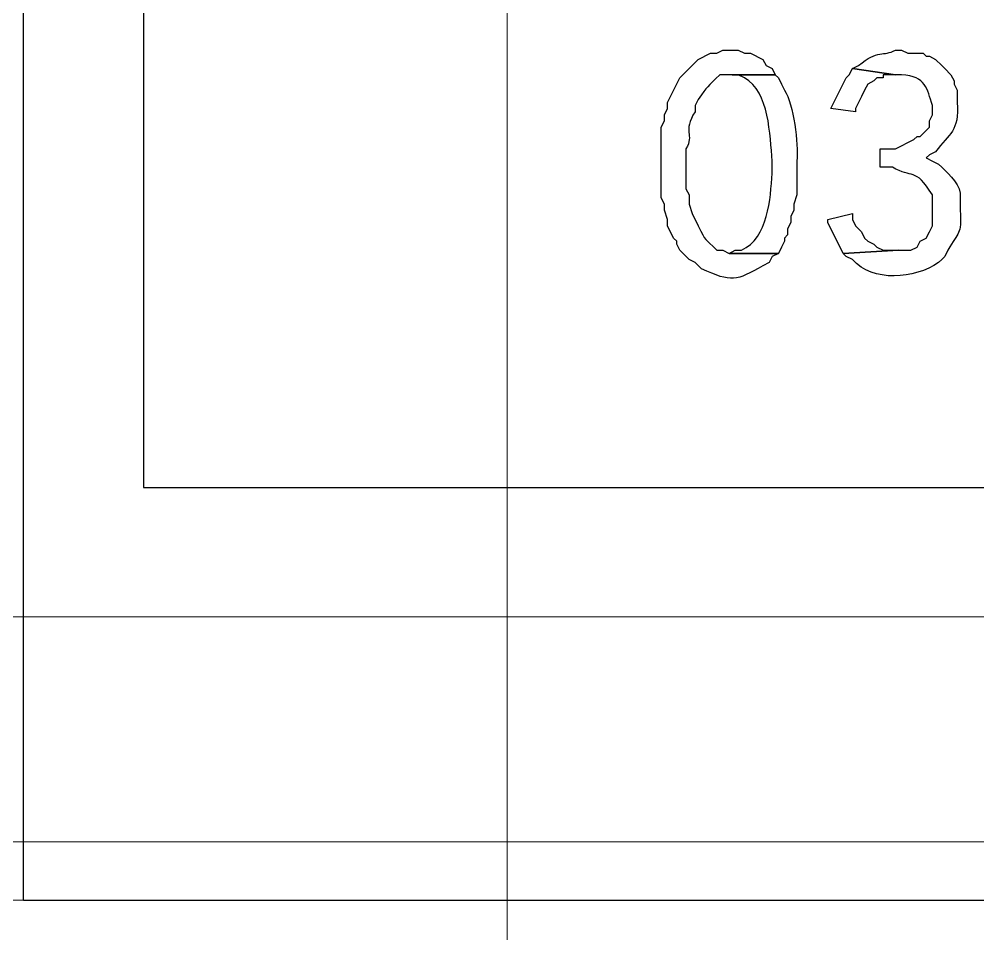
# Model space of a CAD drawing. Header units: centimetres. Extents: x -20.7 to 20.7, y -14.5 to 14.5.
# Drawn here: x -13.185 to -12.527, y 2.439 to 3.068 of the extents above; entities that cross this region are included whole.
import ezdxf

# ---------------------------------------------------------------- set-up
doc = ezdxf.new("R2010")
doc.units = ezdxf.units.CM
doc.header["$MEASUREMENT"] = 0
doc.layers.add('layer 1', color=7, linetype='Continuous')

msp = doc.modelspace()

# ---------------------------------------------------------------- linework, layer by layer
at = {"layer": 'layer 1', "lineweight": 9}
msp.add_open_spline([(19.88612, 13.89874), (19.88612, 13.89874), (-20.11465, 13.89874), (-20.11465, 13.89874), (-20.11465, 13.89874), (-20.11465, 13.89874), (-20.11465, -13.80208), (-20.11465, -13.80208)], degree=3, knots=[0, 0, 0, 0, 0.333333, 0.333333, 0.333333, 0.333333, 1, 1, 1, 1], dxfattribs=at)
at = {"layer": 'layer 1', "lineweight": 20}
msp.add_open_spline([(-8.55553, 0.01129), (-8.55553, 0.01129), (-8.57247, 0.51082), (-8.57247, 0.51082), (-8.57247, 0.51082), (-8.57247, 0.51082), (-12.1708, 0.51082), (-12.1708, 0.51082), (-12.1708, 0.51082), (-12.1708, 0.51082), (-12.1835, 0.01129), (-12.1835, 0.01129), (-12.1835, 0.01129), (-12.1835, 0.01129), (-14.84415, 0.01129), (-14.84415, 0.01129), (-14.84415, 0.01129), (-14.84415, 0.01129), (-14.88225, 2.36079), (-14.88225, 2.36079), (-14.88225, 2.36079), (-14.88225, 2.36079), (-14.86955, 3.21169), (-14.86955, 3.21169), (-14.86955, 3.21169), (-14.86955, 3.21169), (-13.83238, 3.21169), (-13.83238, 3.21169), (-13.83238, 3.21169), (-13.83238, 3.21169), (-13.78793, 5.86176), (-13.78793, 5.86176), (-13.78793, 5.86176), (-13.78793, 5.86176), (-12.63223, 5.86176), (-12.63223, 5.86176), (-12.63223, 5.86176), (-12.63223, 5.86176), (-12.6026, 7.76252), (-12.6026, 7.76252), (-12.6026, 7.76252), (-12.6026, 7.76252), (-8.16395, 7.76252), (-8.16395, 7.76252), (-8.16395, 7.76252), (-8.16395, 7.76252), (-8.1322, 5.86176), (-8.1322, 5.86176), (-8.1322, 5.86176), (-8.1322, 5.86176), (-6.97862, 5.86176), (-6.97862, 5.86176), (-6.97862, 5.86176), (-6.97862, 5.86176), (-6.93417, 3.21169), (-6.93417, 3.21169), (-6.93417, 3.21169), (-6.93417, 3.21169), (-5.897, 3.21169), (-5.897, 3.21169), (-5.897, 3.21169), (-5.897, 3.21169), (-5.88218, 2.36079), (-5.88218, 2.36079), (-5.88218, 2.36079), (-5.88218, 2.36079), (-5.9224, 0.01129), (-5.9224, 0.01129), (-5.9224, 0.01129), (-5.9224, 0.01129), (-8.55553, 0.01129), (-8.55553, 0.01129)], degree=3, knots=[0, 0, 0, 0, 0.052632, 0.052632, 0.052632, 0.052632, 0.105263, 0.105263, 0.105263, 0.105263, 0.157895, 0.157895, 0.157895, 0.157895, 0.210526, 0.210526, 0.210526, 0.210526, 0.263158, 0.263158, 0.263158, 0.263158, 0.315789, 0.315789, 0.315789, 0.315789, 0.368421, 0.368421, 0.368421, 0.368421, 0.421053, 0.421053, 0.421053, 0.421053, 0.473684, 0.473684, 0.473684, 0.473684, 0.526316, 0.526316, 0.526316, 0.526316, 0.578947, 0.578947, 0.578947, 0.578947, 0.631579, 0.631579, 0.631579, 0.631579, 0.684211, 0.684211, 0.684211, 0.684211, 0.736842, 0.736842, 0.736842, 0.736842, 0.789474, 0.789474, 0.789474, 0.789474, 0.842105, 0.842105, 0.842105, 0.842105, 0.894737, 0.894737, 0.894737, 0.894737, 1, 1, 1, 1], dxfattribs=at)
at = {"layer": 'layer 1', "lineweight": 25}
for points in [[(-13.18257, 5.63951), (-13.18257, 5.63951), (-7.58398, 5.63951), (-7.58398, 5.63951), (-7.58398, 5.63951), (-7.58398, 5.63951), (-7.58398, 2.46239), (-7.58398, 2.46239)], [(-7.66653, 4.10069), (-7.66653, 4.10069), (-13.10002, 4.10069), (-13.10002, 4.10069), (-13.10002, 4.10069), (-13.10002, 4.10069), (-13.10002, 2.74602), (-13.10002, 2.74602)]]:
    msp.add_open_spline(points, degree=3, knots=[0, 0, 0, 0, 0.333333, 0.333333, 0.333333, 0.333333, 1, 1, 1, 1], dxfattribs=at)
for points in [[(-13.18257, 2.46239), (-13.18257, 2.46239), (-13.18257, 5.63951), (-13.18257, 5.63951)], [(-13.10002, 2.74602), (-13.10002, 2.74602), (-7.66653, 2.74602), (-7.66653, 2.74602)], [(-13.18257, 2.46239), (-13.18257, 2.46239), (-7.58398, 2.46239), (-7.58398, 2.46239)]]:
    msp.add_open_spline(points, degree=3, dxfattribs=at)
at = {"layer": 'layer 1', "lineweight": 13}
for points in [[(-12.85025, 3.25826), (-12.85025, 3.25826), (-12.85025, 1.63266), (-12.85025, 1.63266)], [(-10.73147, 2.65712), (-10.73147, 2.65712), (-14.33827, 2.65712), (-14.33827, 2.65712)], [(-10.73147, 2.50261), (-10.73147, 2.50261), (-14.33827, 2.50261), (-14.33827, 2.50261)], [(-12.09037, 2.46239), (-12.09037, 2.46239), (-15.11297, 2.46239), (-15.11297, 2.46239)]]:
    msp.add_open_spline(points, degree=3, dxfattribs=at)
at = {"layer": 'layer 1'}
for points, knots in [([(-12.69573, 3.04659), (-12.69573, 3.04659), (-12.70208, 3.04659), (-12.70208, 3.04659), (-12.70208, 3.04659), (-12.70208, 3.04659), (-12.70632, 3.04447), (-12.70632, 3.04447), (-12.70632, 3.04447), (-12.70632, 3.04447), (-12.71055, 3.04447), (-12.71055, 3.04447), (-12.71055, 3.04447), (-12.71055, 3.04447), (-12.71902, 3.04024), (-12.71902, 3.04024), (-12.71902, 3.04024), (-12.71902, 3.04024), (-12.73172, 3.02754), (-12.73172, 3.02754), (-12.73172, 3.02754), (-12.73172, 3.02754), (-12.74018, 3.01061), (-12.74018, 3.01061), (-12.74018, 3.01061), (-12.74018, 3.01061), (-12.74018, 3.00637), (-12.74018, 3.00637), (-12.74018, 3.00637), (-12.74018, 3.00637), (-12.7423, 3.00214), (-12.7423, 3.00214), (-12.7423, 3.00214), (-12.7423, 3.00214), (-12.7423, 2.99791), (-12.7423, 2.99791), (-12.7423, 2.99791), (-12.7423, 2.99791), (-12.74442, 2.99367), (-12.74442, 2.99367), (-12.74442, 2.99367), (-12.74442, 2.99367), (-12.74442, 2.94499), (-12.74442, 2.94499), (-12.74442, 2.94499), (-12.74442, 2.94499), (-12.7423, 2.94076), (-12.7423, 2.94076), (-12.7423, 2.94076), (-12.7423, 2.94076), (-12.7423, 2.93652), (-12.7423, 2.93652), (-12.7423, 2.93652), (-12.7423, 2.93652), (-12.74018, 2.93017), (-12.74018, 2.93017), (-12.74018, 2.93017), (-12.74018, 2.93017), (-12.74018, 2.92594), (-12.74018, 2.92594), (-12.74018, 2.92594), (-12.74018, 2.92594), (-12.73595, 2.91747), (-12.73595, 2.91747), (-12.73595, 2.91747), (-12.73595, 2.91747), (-12.73383, 2.91536), (-12.73383, 2.91536), (-12.73383, 2.91536), (-12.73383, 2.91536), (-12.73383, 2.91324), (-12.73383, 2.91324), (-12.73383, 2.91324), (-12.73383, 2.91324), (-12.73172, 2.90901), (-12.73172, 2.90901), (-12.73172, 2.90901), (-12.73172, 2.90901), (-12.72537, 2.90266), (-12.72537, 2.90266), (-12.72537, 2.90266), (-12.72537, 2.90266), (-12.72113, 2.90054), (-12.72113, 2.90054), (-12.72113, 2.90054), (-12.72113, 2.90054), (-12.7169, 2.89631), (-12.7169, 2.89631), (-12.7169, 2.89631), (-12.6958, 2.88678), (-12.69309, 2.88791), (-12.67457, 2.89842), (-12.67457, 2.89842), (-12.67457, 2.89842), (-12.67033, 2.90054), (-12.67033, 2.90054), (-12.67033, 2.90054), (-12.67033, 2.90054), (-12.66822, 2.90477), (-12.66822, 2.90477), (-12.66822, 2.90477), (-12.66822, 2.90477), (-12.66398, 2.90689), (-12.66398, 2.90689), (-12.66398, 2.90689), (-12.66398, 2.90689), (-12.69785, 2.90689), (-12.69785, 2.90689), (-12.69785, 2.90689), (-12.69785, 2.90689), (-12.70208, 2.90901), (-12.70208, 2.90901), (-12.70208, 2.90901), (-12.70208, 2.90901), (-12.70632, 2.90901), (-12.70632, 2.90901), (-12.70632, 2.90901), (-12.71485, 2.91807), (-12.71355, 2.91409), (-12.71902, 2.92594), (-12.71902, 2.92594), (-12.71902, 2.92594), (-12.72325, 2.93441), (-12.72325, 2.93441), (-12.72325, 2.93441), (-12.72325, 2.93441), (-12.72537, 2.94076), (-12.72537, 2.94076), (-12.72537, 2.94076), (-12.72537, 2.94076), (-12.72537, 2.94711), (-12.72537, 2.94711), (-12.72537, 2.94711), (-12.72537, 2.94711), (-12.72748, 2.95134), (-12.72748, 2.95134), (-12.72748, 2.95134), (-12.72748, 2.95134), (-12.72748, 2.97886), (-12.72748, 2.97886), (-12.72748, 2.97886), (-12.72138, 2.98877), (-12.7302, 2.99036), (-12.72113, 3.00426), (-12.72113, 3.00426), (-12.72113, 3.00426), (-12.72113, 3.00849), (-12.72113, 3.00849), (-12.72113, 3.00849), (-12.72113, 3.00849), (-12.71902, 3.01272), (-12.71902, 3.01272), (-12.71902, 3.01272), (-12.71214, 3.02239), (-12.71327, 3.02073), (-12.7042, 3.02966), (-12.7042, 3.02966), (-12.7042, 3.02966), (-12.6661, 3.02966), (-12.6661, 3.02966), (-12.6661, 3.02966), (-12.6661, 3.02966), (-12.66822, 3.03389), (-12.66822, 3.03389), (-12.66822, 3.03389), (-12.66822, 3.03389), (-12.67245, 3.03601), (-12.67245, 3.03601), (-12.67245, 3.03601), (-12.67245, 3.03601), (-12.67457, 3.04024), (-12.67457, 3.04024), (-12.67457, 3.04024), (-12.67457, 3.04024), (-12.68303, 3.04447), (-12.68303, 3.04447), (-12.68303, 3.04447), (-12.68303, 3.04447), (-12.68727, 3.04447), (-12.68727, 3.04447), (-12.68727, 3.04447), (-12.68727, 3.04447), (-12.6915, 3.04659), (-12.6915, 3.04659), (-12.6915, 3.04659), (-12.6915, 3.04659), (-12.69573, 3.04659), (-12.69573, 3.04659)], [0, 0, 0, 0, 0.020833, 0.020833, 0.020833, 0.020833, 0.041667, 0.041667, 0.041667, 0.041667, 0.0625, 0.0625, 0.0625, 0.0625, 0.083333, 0.083333, 0.083333, 0.083333, 0.104167, 0.104167, 0.104167, 0.104167, 0.125, 0.125, 0.125, 0.125, 0.145833, 0.145833, 0.145833, 0.145833, 0.166667, 0.166667, 0.166667, 0.166667, 0.1875, 0.1875, 0.1875, 0.1875, 0.208333, 0.208333, 0.208333, 0.208333, 0.229167, 0.229167, 0.229167, 0.229167, 0.25, 0.25, 0.25, 0.25, 0.270833, 0.270833, 0.270833, 0.270833, 0.291667, 0.291667, 0.291667, 0.291667, 0.3125, 0.3125, 0.3125, 0.3125, 0.333333, 0.333333, 0.333333, 0.333333, 0.354167, 0.354167, 0.354167, 0.354167, 0.375, 0.375, 0.375, 0.375, 0.395833, 0.395833, 0.395833, 0.395833, 0.416667, 0.416667, 0.416667, 0.416667, 0.4375, 0.4375, 0.4375, 0.4375, 0.458333, 0.458333, 0.458333, 0.458333, 0.479167, 0.479167, 0.479167, 0.479167, 0.5, 0.5, 0.5, 0.5, 0.520833, 0.520833, 0.520833, 0.520833, 0.541667, 0.541667, 0.541667, 0.541667, 0.5625, 0.5625, 0.5625, 0.5625, 0.583333, 0.583333, 0.583333, 0.583333, 0.604167, 0.604167, 0.604167, 0.604167, 0.625, 0.625, 0.625, 0.625, 0.645833, 0.645833, 0.645833, 0.645833, 0.666667, 0.666667, 0.666667, 0.666667, 0.6875, 0.6875, 0.6875, 0.6875, 0.708333, 0.708333, 0.708333, 0.708333, 0.729167, 0.729167, 0.729167, 0.729167, 0.75, 0.75, 0.75, 0.75, 0.770833, 0.770833, 0.770833, 0.770833, 0.791667, 0.791667, 0.791667, 0.791667, 0.8125, 0.8125, 0.8125, 0.8125, 0.833333, 0.833333, 0.833333, 0.833333, 0.854167, 0.854167, 0.854167, 0.854167, 0.875, 0.875, 0.875, 0.875, 0.895833, 0.895833, 0.895833, 0.895833, 0.916667, 0.916667, 0.916667, 0.916667, 0.9375, 0.9375, 0.9375, 0.9375, 0.958333, 0.958333, 0.958333, 0.958333, 1, 1, 1, 1]), ([(-12.57932, 3.04659), (-12.57932, 3.04659), (-12.58355, 3.04659), (-12.58355, 3.04659), (-12.58355, 3.04659), (-12.59198, 3.04207), (-12.59547, 3.04719), (-12.60895, 3.03601), (-12.60895, 3.03601), (-12.60895, 3.03601), (-12.61318, 3.03389), (-12.61318, 3.03389), (-12.61318, 3.03389), (-12.61318, 3.03389), (-12.58355, 3.02966), (-12.58355, 3.02966), (-12.58355, 3.02966), (-12.58355, 3.02966), (-12.57932, 3.02966), (-12.57932, 3.02966), (-12.57932, 3.02966), (-12.56235, 3.02831), (-12.562, 3.02048), (-12.55815, 3.00849), (-12.55815, 3.00849), (-12.55815, 3.00849), (-12.55815, 3.00214), (-12.55815, 3.00214), (-12.55815, 3.00214), (-12.55815, 3.00214), (-12.56027, 2.99791), (-12.56027, 2.99791), (-12.56027, 2.99791), (-12.56027, 2.99791), (-12.56027, 2.99367), (-12.56027, 2.99367), (-12.56027, 2.99367), (-12.56027, 2.99367), (-12.56662, 2.98732), (-12.56662, 2.98732), (-12.56662, 2.98732), (-12.56662, 2.98732), (-12.56873, 2.98732), (-12.56873, 2.98732), (-12.56873, 2.98732), (-12.56873, 2.98732), (-12.57085, 2.98521), (-12.57085, 2.98521), (-12.57085, 2.98521), (-12.57085, 2.98521), (-12.58355, 2.97886), (-12.58355, 2.97886), (-12.58355, 2.97886), (-12.58355, 2.97886), (-12.59413, 2.97886), (-12.59413, 2.97886), (-12.59413, 2.97886), (-12.59413, 2.97886), (-12.59413, 2.96616), (-12.59413, 2.96616), (-12.59413, 2.96616), (-12.59413, 2.96616), (-12.58567, 2.96616), (-12.58567, 2.96616), (-12.58567, 2.96616), (-12.57184, 2.9579), (-12.57032, 2.96668), (-12.55815, 2.94711), (-12.55815, 2.94711), (-12.55815, 2.94711), (-12.55815, 2.92594), (-12.55815, 2.92594), (-12.55815, 2.92594), (-12.55815, 2.92594), (-12.56027, 2.92171), (-12.56027, 2.92171), (-12.56027, 2.92171), (-12.56027, 2.92171), (-12.56238, 2.91747), (-12.56238, 2.91747), (-12.56238, 2.91747), (-12.56238, 2.91747), (-12.56662, 2.91536), (-12.56662, 2.91536), (-12.56662, 2.91536), (-12.56662, 2.91536), (-12.56873, 2.91112), (-12.56873, 2.91112), (-12.56873, 2.91112), (-12.56873, 2.91112), (-12.57297, 2.90901), (-12.57297, 2.90901), (-12.57297, 2.90901), (-12.57297, 2.90901), (-12.58143, 2.90901), (-12.58143, 2.90901), (-12.58143, 2.90901), (-12.58143, 2.90901), (-12.61953, 2.90689), (-12.61953, 2.90689), (-12.61953, 2.90689), (-12.61953, 2.90689), (-12.61742, 2.90477), (-12.61742, 2.90477), (-12.61742, 2.90477), (-12.61742, 2.90477), (-12.61318, 2.90266), (-12.61318, 2.90266), (-12.61318, 2.90266), (-12.5989, 2.88674), (-12.57074, 2.88943), (-12.55392, 2.90054), (-12.55392, 2.90054), (-12.55392, 2.90054), (-12.5518, 2.90266), (-12.5518, 2.90266), (-12.5518, 2.90266), (-12.5518, 2.90266), (-12.54968, 2.90477), (-12.54968, 2.90477), (-12.54968, 2.90477), (-12.54968, 2.90477), (-12.54757, 2.90901), (-12.54757, 2.90901), (-12.54757, 2.90901), (-12.54012, 2.92241), (-12.53815, 2.91892), (-12.5391, 2.93652), (-12.5391, 2.93652), (-12.5391, 2.93652), (-12.5391, 2.94499), (-12.5391, 2.94499), (-12.5391, 2.94499), (-12.53822, 2.95391), (-12.54605, 2.96051), (-12.5518, 2.96616), (-12.5518, 2.96616), (-12.5518, 2.96616), (-12.55392, 2.96827), (-12.55392, 2.96827), (-12.55392, 2.96827), (-12.55392, 2.96827), (-12.55815, 2.97039), (-12.55815, 2.97039), (-12.55815, 2.97039), (-12.55815, 2.97039), (-12.56238, 2.97251), (-12.56238, 2.97251), (-12.56238, 2.97251), (-12.56238, 2.97251), (-12.56027, 2.97462), (-12.56027, 2.97462), (-12.56027, 2.97462), (-12.56027, 2.97462), (-12.55603, 2.97674), (-12.55603, 2.97674), (-12.55603, 2.97674), (-12.54661, 2.98961), (-12.53952, 2.99064), (-12.54122, 3.01061), (-12.54122, 3.01061), (-12.54122, 3.01061), (-12.54122, 3.01907), (-12.54122, 3.01907), (-12.54122, 3.01907), (-12.54122, 3.01907), (-12.54333, 3.02331), (-12.54333, 3.02331), (-12.54333, 3.02331), (-12.54333, 3.02331), (-12.54333, 3.02542), (-12.54333, 3.02542), (-12.54333, 3.02542), (-12.54333, 3.02542), (-12.54545, 3.02966), (-12.54545, 3.02966), (-12.54545, 3.02966), (-12.54545, 3.02966), (-12.54968, 3.03389), (-12.54968, 3.03389), (-12.54968, 3.03389), (-12.54968, 3.03389), (-12.5518, 3.03601), (-12.5518, 3.03601), (-12.5518, 3.03601), (-12.5518, 3.03601), (-12.55603, 3.04024), (-12.55603, 3.04024), (-12.55603, 3.04024), (-12.55603, 3.04024), (-12.56027, 3.04236), (-12.56027, 3.04236), (-12.56027, 3.04236), (-12.56027, 3.04236), (-12.56238, 3.04236), (-12.56238, 3.04236), (-12.56238, 3.04236), (-12.56238, 3.04236), (-12.5645, 3.04447), (-12.5645, 3.04447), (-12.5645, 3.04447), (-12.5645, 3.04447), (-12.57508, 3.04447), (-12.57508, 3.04447), (-12.57508, 3.04447), (-12.57508, 3.04447), (-12.57932, 3.04659), (-12.57932, 3.04659)], [0, 0, 0, 0, 0.018868, 0.018868, 0.018868, 0.018868, 0.037736, 0.037736, 0.037736, 0.037736, 0.056604, 0.056604, 0.056604, 0.056604, 0.075472, 0.075472, 0.075472, 0.075472, 0.09434, 0.09434, 0.09434, 0.09434, 0.113208, 0.113208, 0.113208, 0.113208, 0.132075, 0.132075, 0.132075, 0.132075, 0.150943, 0.150943, 0.150943, 0.150943, 0.169811, 0.169811, 0.169811, 0.169811, 0.188679, 0.188679, 0.188679, 0.188679, 0.207547, 0.207547, 0.207547, 0.207547, 0.226415, 0.226415, 0.226415, 0.226415, 0.245283, 0.245283, 0.245283, 0.245283, 0.264151, 0.264151, 0.264151, 0.264151, 0.283019, 0.283019, 0.283019, 0.283019, 0.301887, 0.301887, 0.301887, 0.301887, 0.320755, 0.320755, 0.320755, 0.320755, 0.339623, 0.339623, 0.339623, 0.339623, 0.358491, 0.358491, 0.358491, 0.358491, 0.377358, 0.377358, 0.377358, 0.377358, 0.396226, 0.396226, 0.396226, 0.396226, 0.415094, 0.415094, 0.415094, 0.415094, 0.433962, 0.433962, 0.433962, 0.433962, 0.45283, 0.45283, 0.45283, 0.45283, 0.471698, 0.471698, 0.471698, 0.471698, 0.490566, 0.490566, 0.490566, 0.490566, 0.509434, 0.509434, 0.509434, 0.509434, 0.528302, 0.528302, 0.528302, 0.528302, 0.54717, 0.54717, 0.54717, 0.54717, 0.566038, 0.566038, 0.566038, 0.566038, 0.584906, 0.584906, 0.584906, 0.584906, 0.603774, 0.603774, 0.603774, 0.603774, 0.622642, 0.622642, 0.622642, 0.622642, 0.641509, 0.641509, 0.641509, 0.641509, 0.660377, 0.660377, 0.660377, 0.660377, 0.679245, 0.679245, 0.679245, 0.679245, 0.698113, 0.698113, 0.698113, 0.698113, 0.716981, 0.716981, 0.716981, 0.716981, 0.735849, 0.735849, 0.735849, 0.735849, 0.754717, 0.754717, 0.754717, 0.754717, 0.773585, 0.773585, 0.773585, 0.773585, 0.792453, 0.792453, 0.792453, 0.792453, 0.811321, 0.811321, 0.811321, 0.811321, 0.830189, 0.830189, 0.830189, 0.830189, 0.849057, 0.849057, 0.849057, 0.849057, 0.867925, 0.867925, 0.867925, 0.867925, 0.886792, 0.886792, 0.886792, 0.886792, 0.90566, 0.90566, 0.90566, 0.90566, 0.924528, 0.924528, 0.924528, 0.924528, 0.943396, 0.943396, 0.943396, 0.943396, 0.962264, 0.962264, 0.962264, 0.962264, 1, 1, 1, 1]), ([(-12.6661, 3.02966), (-12.6661, 3.02966), (-12.69573, 3.02966), (-12.69573, 3.02966), (-12.69573, 3.02966), (-12.69573, 3.02966), (-12.6915, 3.02966), (-12.6915, 3.02966), (-12.6915, 3.02966), (-12.6915, 3.02966), (-12.68727, 3.02754), (-12.68727, 3.02754), (-12.68727, 3.02754), (-12.67005, 3.01759), (-12.66991, 2.98838), (-12.66822, 2.97039), (-12.66822, 2.97039), (-12.66822, 2.97039), (-12.66822, 2.96192), (-12.66822, 2.96192), (-12.66822, 2.96192), (-12.66949, 2.94439), (-12.67079, 2.91779), (-12.68938, 2.90901), (-12.68938, 2.90901), (-12.68938, 2.90901), (-12.69362, 2.90901), (-12.69362, 2.90901), (-12.69362, 2.90901), (-12.69362, 2.90901), (-12.69785, 2.90689), (-12.69785, 2.90689), (-12.69785, 2.90689), (-12.69785, 2.90689), (-12.66398, 2.90689), (-12.66398, 2.90689), (-12.66398, 2.90689), (-12.66398, 2.90689), (-12.66187, 2.91112), (-12.66187, 2.91112), (-12.66187, 2.91112), (-12.66187, 2.91112), (-12.65975, 2.91536), (-12.65975, 2.91536), (-12.65975, 2.91536), (-12.65975, 2.91536), (-12.65975, 2.91747), (-12.65975, 2.91747), (-12.65975, 2.91747), (-12.65975, 2.91747), (-12.65763, 2.91959), (-12.65763, 2.91959), (-12.65763, 2.91959), (-12.65763, 2.91959), (-12.65763, 2.92382), (-12.65763, 2.92382), (-12.65763, 2.92382), (-12.65763, 2.92382), (-12.65552, 2.92806), (-12.65552, 2.92806), (-12.65552, 2.92806), (-12.65552, 2.92806), (-12.65552, 2.93229), (-12.65552, 2.93229), (-12.65552, 2.93229), (-12.65552, 2.93229), (-12.6534, 2.93652), (-12.6534, 2.93652), (-12.6534, 2.93652), (-12.6534, 2.93652), (-12.6534, 2.94076), (-12.6534, 2.94076), (-12.6534, 2.94076), (-12.6534, 2.94076), (-12.65128, 2.94711), (-12.65128, 2.94711), (-12.65128, 2.94711), (-12.65128, 2.94711), (-12.65128, 2.97039), (-12.65128, 2.97039), (-12.65128, 2.97039), (-12.65037, 2.98242), (-12.65336, 3.00916), (-12.65975, 3.01907), (-12.65975, 3.01907), (-12.65975, 3.01907), (-12.66187, 3.02331), (-12.66187, 3.02331), (-12.66187, 3.02331), (-12.66187, 3.02331), (-12.66398, 3.02754), (-12.66398, 3.02754), (-12.66398, 3.02754), (-12.66398, 3.02754), (-12.6661, 3.02966), (-12.6661, 3.02966)], [0, 0, 0, 0, 0.04, 0.04, 0.04, 0.04, 0.08, 0.08, 0.08, 0.08, 0.12, 0.12, 0.12, 0.12, 0.16, 0.16, 0.16, 0.16, 0.2, 0.2, 0.2, 0.2, 0.24, 0.24, 0.24, 0.24, 0.28, 0.28, 0.28, 0.28, 0.32, 0.32, 0.32, 0.32, 0.36, 0.36, 0.36, 0.36, 0.4, 0.4, 0.4, 0.4, 0.44, 0.44, 0.44, 0.44, 0.48, 0.48, 0.48, 0.48, 0.52, 0.52, 0.52, 0.52, 0.56, 0.56, 0.56, 0.56, 0.6, 0.6, 0.6, 0.6, 0.64, 0.64, 0.64, 0.64, 0.68, 0.68, 0.68, 0.68, 0.72, 0.72, 0.72, 0.72, 0.76, 0.76, 0.76, 0.76, 0.8, 0.8, 0.8, 0.8, 0.84, 0.84, 0.84, 0.84, 0.88, 0.88, 0.88, 0.88, 0.92, 0.92, 0.92, 0.92, 1, 1, 1, 1]), ([(-12.61318, 3.03389), (-12.61318, 3.03389), (-12.6153, 3.02965), (-12.6153, 3.02965), (-12.6153, 3.02965), (-12.6153, 3.02965), (-12.61742, 3.02754), (-12.61742, 3.02754), (-12.61742, 3.02754), (-12.61742, 3.02754), (-12.628, 3.00637), (-12.628, 3.00637), (-12.628, 3.00637), (-12.628, 3.00637), (-12.61107, 3.00425), (-12.61107, 3.00425), (-12.61107, 3.00425), (-12.61107, 3.00425), (-12.61107, 3.00637), (-12.61107, 3.00637), (-12.61107, 3.00637), (-12.61107, 3.00637), (-12.60895, 3.0106), (-12.60895, 3.0106), (-12.60895, 3.0106), (-12.60895, 3.0106), (-12.60683, 3.01484), (-12.60683, 3.01484), (-12.60683, 3.01484), (-12.60683, 3.01484), (-12.60472, 3.01907), (-12.60472, 3.01907), (-12.60472, 3.01907), (-12.60472, 3.01907), (-12.6026, 3.0233), (-12.6026, 3.0233), (-12.6026, 3.0233), (-12.6026, 3.0233), (-12.59837, 3.02542), (-12.59837, 3.02542), (-12.59837, 3.02542), (-12.59837, 3.02542), (-12.59625, 3.02754), (-12.59625, 3.02754), (-12.59625, 3.02754), (-12.59625, 3.02754), (-12.59202, 3.02754), (-12.59202, 3.02754), (-12.59202, 3.02754), (-12.59202, 3.02754), (-12.59202, 3.02965), (-12.59202, 3.02965), (-12.59202, 3.02965), (-12.59202, 3.02965), (-12.58355, 3.02965), (-12.58355, 3.02965), (-12.58355, 3.02965), (-12.58355, 3.02965), (-12.61318, 3.03389), (-12.61318, 3.03389)], [0, 0, 0, 0, 0.0625, 0.0625, 0.0625, 0.0625, 0.125, 0.125, 0.125, 0.125, 0.1875, 0.1875, 0.1875, 0.1875, 0.25, 0.25, 0.25, 0.25, 0.3125, 0.3125, 0.3125, 0.3125, 0.375, 0.375, 0.375, 0.375, 0.4375, 0.4375, 0.4375, 0.4375, 0.5, 0.5, 0.5, 0.5, 0.5625, 0.5625, 0.5625, 0.5625, 0.625, 0.625, 0.625, 0.625, 0.6875, 0.6875, 0.6875, 0.6875, 0.75, 0.75, 0.75, 0.75, 0.8125, 0.8125, 0.8125, 0.8125, 0.875, 0.875, 0.875, 0.875, 1, 1, 1, 1]), ([(-12.61318, 2.93441), (-12.61318, 2.93441), (-12.63012, 2.93017), (-12.63012, 2.93017), (-12.63012, 2.93017), (-12.63012, 2.93017), (-12.63012, 2.92806), (-12.63012, 2.92806), (-12.63012, 2.92806), (-12.63012, 2.92806), (-12.61953, 2.90689), (-12.61953, 2.90689), (-12.61953, 2.90689), (-12.61953, 2.90689), (-12.58143, 2.90901), (-12.58143, 2.90901), (-12.58143, 2.90901), (-12.58143, 2.90901), (-12.59202, 2.90901), (-12.59202, 2.90901), (-12.59202, 2.90901), (-12.59202, 2.90901), (-12.59625, 2.91112), (-12.59625, 2.91112), (-12.59625, 2.91112), (-12.59625, 2.91112), (-12.59837, 2.91324), (-12.59837, 2.91324), (-12.59837, 2.91324), (-12.59837, 2.91324), (-12.6026, 2.91536), (-12.6026, 2.91536), (-12.6026, 2.91536), (-12.6026, 2.91536), (-12.60472, 2.91747), (-12.60472, 2.91747), (-12.60472, 2.91747), (-12.60472, 2.91747), (-12.60683, 2.92171), (-12.60683, 2.92171), (-12.60683, 2.92171), (-12.60683, 2.92171), (-12.61107, 2.92594), (-12.61107, 2.92594), (-12.61107, 2.92594), (-12.61107, 2.92594), (-12.61318, 2.93017), (-12.61318, 2.93017), (-12.61318, 2.93017), (-12.61318, 2.93017), (-12.61318, 2.93441), (-12.61318, 2.93441)], [0, 0, 0, 0, 0.071429, 0.071429, 0.071429, 0.071429, 0.142857, 0.142857, 0.142857, 0.142857, 0.214286, 0.214286, 0.214286, 0.214286, 0.285714, 0.285714, 0.285714, 0.285714, 0.357143, 0.357143, 0.357143, 0.357143, 0.428571, 0.428571, 0.428571, 0.428571, 0.5, 0.5, 0.5, 0.5, 0.571429, 0.571429, 0.571429, 0.571429, 0.642857, 0.642857, 0.642857, 0.642857, 0.714286, 0.714286, 0.714286, 0.714286, 0.785714, 0.785714, 0.785714, 0.785714, 0.857143, 0.857143, 0.857143, 0.857143, 1, 1, 1, 1])]:
    msp.add_open_spline(points, degree=3, knots=knots, dxfattribs=at)

doc.saveas('drawing.dxf')
